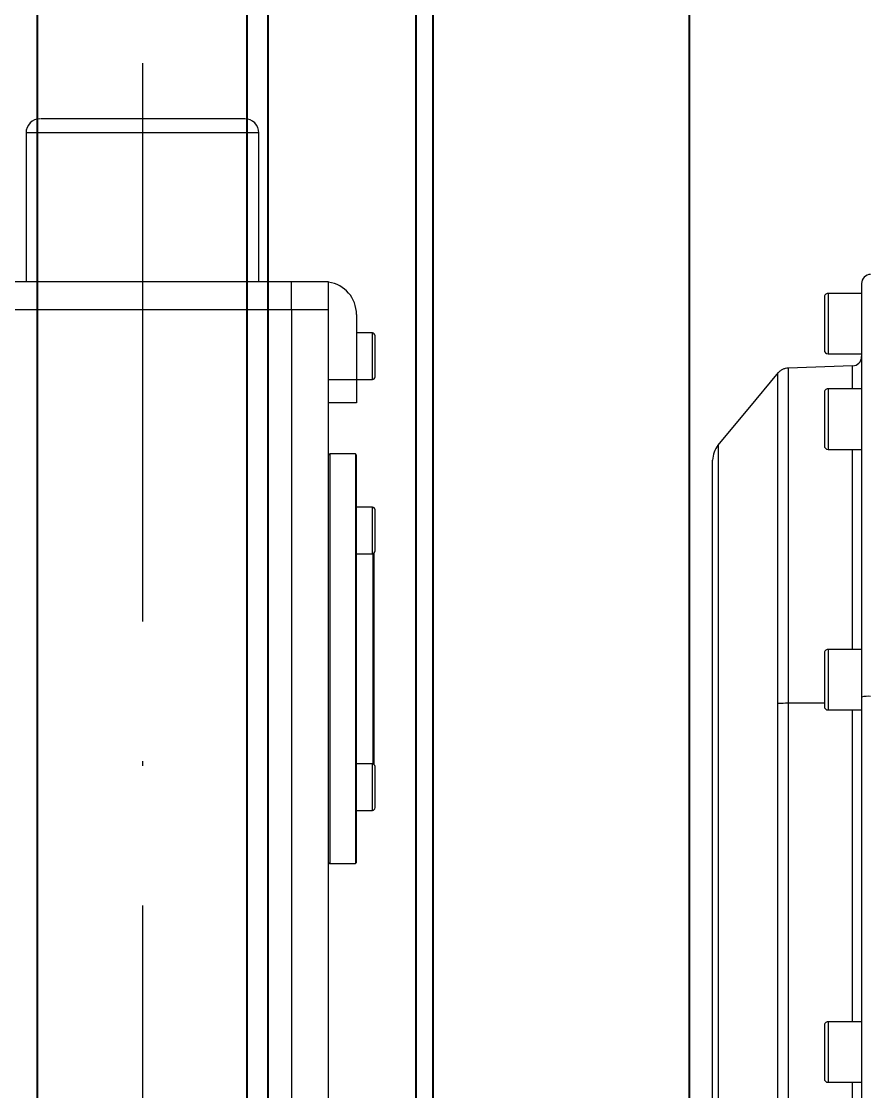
# Model space of a CAD drawing. Header units: centimetres. Extents: x 470464 to 524273, y 49611 to 59074.
# Drawn here: x 488040.35 to 488058.59, y 53047.26 to 53070.26 of the extents above; entities that cross this region are included whole.
import ezdxf

# ---------------------------------------------------------------- set-up
doc = ezdxf.new("R2010")
doc.units = ezdxf.units.CM
doc.header["$MEASUREMENT"] = 0
doc.linetypes.add('1244_Aselsan_MIUM_3000$0$ACAD_ISO10W100', pattern=[18, 12, -3, 0, -3])
doc.layers.add('S-COLS-CONC', color=4, linetype='Continuous', lineweight=40)
doc.layers.add('vinç', color=7, linetype='Continuous')

# ---------------------------------------------------------------- blocks, each defined once
blk = doc.blocks.new('ytrbnjytrbtrbrervrer')
at = {"color": 2, "linetype": 'Continuous', "lineweight": 25}
for p, q in [((429327.261, 71729.441), (429327.261, 71728.721)), ((429327.941, 71729.441), (429328.387, 71729.441)), ((429328.387, 71729.441), (429328.87, 71729.441)), ((429328.561, 71728.721), (429328.561, 71729.441)), ((429328.87, 71729.441), (429329.461, 71729.441)), ((429329.311, 71729.441), (429329.311, 71728.721)), ((429329.461, 71729.441), (429330.069, 71729.441)), ((429330.069, 71729.441), (429330.779, 71729.441)), ((429330.611, 71728.721), (429330.611, 71729.441)), ((429333.05, 71729.441), (429333.87, 71729.441)), ((429333.87, 71729.441), (429334.682, 71729.441)), ((429334.911, 71729.441), (429334.911, 71728.721)), ((429335.933, 71729.441), (429344.959, 71729.441)), ((429336.211, 71728.721), (429336.211, 71729.441)), ((429342.911, 71729.441), (429342.911, 71728.721)), ((429344.211, 71728.721), (429344.211, 71729.441)), ((429329.311, 71729.248), (429328.818, 71729.248)), ((429328.818, 71729.248), (429328.866, 71727.863)), ((429334.911, 71729.248), (429330.611, 71729.248)), ((429342.911, 71729.248), (429336.211, 71729.248)), ((429344.982, 71729.248), (429344.211, 71729.248)), ((429327.261, 71728.721), (429328.561, 71728.721)), ((429329.311, 71728.721), (429330.611, 71728.721)), ((429334.911, 71728.721), (429336.211, 71728.721)), ((429336.065, 71728.641), (429336.067, 71727.864)), ((429342.911, 71728.721), (429344.211, 71728.721)), ((429336.067, 71727.864), (429344.953, 71727.864)), ((429344.961, 71727.643), (429336.075, 71727.643)), ((429337.384, 71718.971), (429332.838, 71718.971)), ((429337.371, 71718.946), (429332.851, 71718.946)), ((429328.611, 71718.931), (429328.111, 71718.931)), ((429328.111, 71718.931), (429328.111, 71718.591)), ((429329.111, 71718.931), (429328.611, 71718.931)), ((429329.111, 71718.591), (429329.111, 71718.931)), ((429332.353, 71718.931), (429331.853, 71718.931)), ((429331.853, 71718.931), (429331.853, 71718.591)), ((429332.853, 71718.931), (429332.353, 71718.931)), ((429332.853, 71718.591), (429332.853, 71718.931)), ((429337.869, 71718.931), (429337.369, 71718.931)), ((429337.369, 71718.931), (429337.369, 71718.591)), ((429338.369, 71718.931), (429337.869, 71718.931)), ((429338.369, 71718.591), (429338.369, 71718.931)), ((429327.711, 71718.591), (429329.111, 71718.591)), ((429329.111, 71717.991), (429329.111, 71718.591)), ((429329.111, 71718.591), (429329.611, 71718.591)), ((429329.611, 71718.591), (429329.611, 71717.991)), ((429330.736, 71718.591), (429330.711, 71718.566)), ((429330.711, 71718.566), (429330.711, 71718.016)), ((429330.711, 71718.566), (429339.511, 71718.566)), ((429331.903, 71718.591), (429330.736, 71718.591)), ((429332.137, 71718.591), (429331.903, 71718.591)), ((429338.085, 71718.591), (429332.137, 71718.591)), ((429338.319, 71718.591), (429338.085, 71718.591)), ((429339.486, 71718.591), (429338.319, 71718.591)), ((429339.511, 71718.566), (429339.486, 71718.591)), ((429339.511, 71718.016), (429339.511, 71718.566)), ((429327.011, 71717.991), (429327.011, 71717.191)), ((429327.611, 71717.991), (429327.011, 71717.991)), ((429376.111, 71717.991), (429327.611, 71717.991)), ((429327.611, 71717.991), (429327.611, 71717.191)), ((429330.711, 71718.016), (429330.736, 71717.991)), ((429330.711, 71718.016), (429339.511, 71718.016)), ((429339.486, 71717.991), (429339.511, 71718.016)), ((429327.011, 71717.191), (429327.011, 71710.791)), ((429327.611, 71717.191), (429327.011, 71717.191)), ((429327.611, 71717.191), (429376.111, 71717.191)), ((429327.611, 71717.191), (429327.611, 71710.791)), ((429323.811, 71716.491), (429323.811, 71711.491)), ((429327.011, 71716.491), (429323.811, 71716.491)), ((429323.811, 71711.491), (429327.011, 71711.491))]:
    blk.add_line(p, q, dxfattribs=at)
at = {"color": 2, "linetype": 'Continuous', "lineweight": 25, "flags": 128}
blk.add_lwpolyline([(429328.963, 71727.652), (429329.747, 71727.001), (429330.531, 71726.349)], dxfattribs=at)
at = {"color": 2, "linetype": 'Continuous', "lineweight": 25}
for centre, radius, start, end in [((429327.051, 71729.641), 0.2, 182, 270), ((429336.575, 71729.587), 0.658, 175.9186, 192.8294), ((429328.618, 71729.241), 0.2, 2, 90), ((429327.341, 71728.721), 0.08, 180, 270), ((429328.481, 71728.721), 0.08, 270, 0), ((429329.391, 71728.721), 0.08, 180, 270), ((429330.531, 71728.721), 0.08, 270, 0), ((429334.991, 71728.721), 0.08, 180, 270), ((429336.131, 71728.721), 0.08, 270, 0), ((429342.991, 71728.721), 0.08, 180, 270), ((429344.131, 71728.721), 0.08, 270, 0), ((429338.838, 71727.854), 2.771, 179.7959, 184.3548), ((429328.171, 71718.931), 0.06, 90, 180), ((429329.051, 71718.931), 0.06, 0, 90), ((429331.913, 71718.931), 0.06, 90, 180), ((429332.793, 71718.931), 0.06, 0, 90), ((429337.429, 71718.931), 0.06, 90, 180), ((429338.309, 71718.931), 0.06, 0, 90), ((429327.711, 71717.891), 0.7, 90, 171.7868), ((429323.811, 71716.191), 0.3, 90, 180), ((429323.811, 71711.791), 0.3, 180, 270)]:
    blk.add_arc(centre, radius, start, end, dxfattribs=at)
for points, knots in [([(429327.051, 71729.441), (429327.057, 71729.441), (429327.07, 71729.441), (429327.163, 71729.441), (429327.273, 71729.441), (429327.328, 71729.441)], [0, 0, 0, 0, 0.334511, 0.667929, 1, 1, 1, 1]), ([(429327.328, 71729.441), (429327.409, 71729.441), (429327.571, 71729.441), (429327.818, 71729.441), (429327.941, 71729.441)], [0, 0, 0, 0, 0.499998, 1, 1, 1, 1]), ([(429330.779, 71729.441), (429331.014, 71729.441), (429331.486, 71729.441), (429332.248, 71729.441), (429332.783, 71729.441), (429333.05, 71729.441)], [0, 0, 0, 0, 0.333281, 0.66673, 1, 1, 1, 1]), ([(429334.682, 71729.441), (429334.889, 71729.441), (429335.303, 71729.441), (429335.723, 71729.441), (429335.933, 71729.441)], [0, 0, 0, 0, 0.499999, 1, 1, 1, 1]), ([(429327.341, 71728.641), (429327.349, 71728.641), (429327.36, 71728.641), (429327.431, 71728.641), (429327.505, 71728.641), (429327.596, 71728.641), (429327.729, 71728.641), (429327.839, 71728.641), (429327.911, 71728.641)], [0, 0, 0, 0, 0.239456, 0.368362, 0.5, 0.631638, 0.760543, 1, 1, 1, 1]), ([(429327.911, 71728.641), (429327.983, 71728.641), (429328.093, 71728.641), (429328.226, 71728.641), (429328.317, 71728.641), (429328.391, 71728.641), (429328.462, 71728.641), (429328.473, 71728.641), (429328.481, 71728.641)], [0, 0, 0, 0, 0.239457, 0.368362, 0.5, 0.631638, 0.760544, 1, 1, 1, 1]), ([(429329.391, 71728.641), (429329.399, 71728.641), (429329.41, 71728.641), (429329.481, 71728.641), (429329.555, 71728.641), (429329.646, 71728.641), (429329.779, 71728.641), (429329.889, 71728.641), (429329.961, 71728.641)], [0, 0, 0, 0, 0.239456, 0.368362, 0.5, 0.631638, 0.760544, 1, 1, 1, 1]), ([(429329.961, 71728.641), (429330.033, 71728.641), (429330.143, 71728.641), (429330.276, 71728.641), (429330.367, 71728.641), (429330.441, 71728.641), (429330.512, 71728.641), (429330.523, 71728.641), (429330.531, 71728.641)], [0, 0, 0, 0, 0.239456, 0.368362, 0.5, 0.631638, 0.760544, 1, 1, 1, 1]), ([(429334.991, 71728.641), (429334.999, 71728.641), (429335.01, 71728.641), (429335.081, 71728.641), (429335.155, 71728.641), (429335.246, 71728.641), (429335.379, 71728.641), (429335.489, 71728.641), (429335.561, 71728.641)], [0, 0, 0, 0, 0.239456, 0.368362, 0.5, 0.631638, 0.760544, 1, 1, 1, 1]), ([(429335.561, 71728.641), (429335.633, 71728.641), (429335.743, 71728.641), (429335.876, 71728.641), (429335.967, 71728.641), (429336.041, 71728.641), (429336.112, 71728.641), (429336.123, 71728.641), (429336.131, 71728.641)], [0, 0, 0, 0, 0.239456, 0.368362, 0.5, 0.631638, 0.760544, 1, 1, 1, 1]), ([(429342.991, 71728.641), (429342.999, 71728.641), (429343.01, 71728.641), (429343.081, 71728.641), (429343.155, 71728.641), (429343.246, 71728.641), (429343.379, 71728.641), (429343.489, 71728.641), (429343.561, 71728.641)], [0, 0, 0, 0, 0.239456, 0.368362, 0.5, 0.631638, 0.760544, 1, 1, 1, 1]), ([(429343.561, 71728.641), (429343.633, 71728.641), (429343.743, 71728.641), (429343.876, 71728.641), (429343.967, 71728.641), (429344.041, 71728.641), (429344.112, 71728.641), (429344.123, 71728.641), (429344.131, 71728.641)], [0, 0, 0, 0, 0.239456, 0.368362, 0.5, 0.631638, 0.760544, 1, 1, 1, 1]), ([(429328.866, 71727.864), (429328.866, 71727.864), (429328.866, 71727.864), (429328.874, 71727.864), (429328.909, 71727.864), (429328.974, 71727.864), (429329.074, 71727.864), (429329.215, 71727.864), (429329.427, 71727.864), (429329.63, 71727.864), (429329.786, 71727.864), (429329.83, 71727.864), (429329.875, 71727.864), (429329.92, 71727.864), (429329.967, 71727.864), (429330.014, 71727.864), (429330.054, 71727.864), (429330.103, 71727.865), (429330.178, 71727.865), (429330.285, 71727.865), (429330.416, 71727.865), (429330.563, 71727.865), (429330.741, 71727.865), (429330.986, 71727.865), (429331.277, 71727.865), (429331.573, 71727.865), (429331.802, 71727.865), (429331.978, 71727.865), (429332.15, 71727.865), (429332.309, 71727.865), (429332.463, 71727.865), (429332.599, 71727.865), (429332.748, 71727.865), (429332.911, 71727.865), (429333.088, 71727.865), (429333.394, 71727.864), (429333.814, 71727.864), (429334.327, 71727.864), (429334.781, 71727.864), (429335.171, 71727.864), (429335.494, 71727.864), (429335.748, 71727.864), (429335.931, 71727.864), (429336.03, 71727.864), (429336.067, 71727.864)], [0, 0, 0, 0, 0.0003245, 0.0352571, 0.0728758, 0.1131808, 0.1561715, 0.2018483, 0.2502102, 0.3203898, 0.3282712, 0.3361516, 0.3440326, 0.3519138, 0.3597944, 0.3676757, 0.3755565, 0.3793472, 0.3913477, 0.4109246, 0.4281856, 0.4488138, 0.4728097, 0.5001722, 0.5437446, 0.5791497, 0.6025768, 0.6202393, 0.6363542, 0.6573268, 0.6699691, 0.6837502, 0.69867, 0.7147281, 0.7319253, 0.7502613, 0.8030015, 0.8495938, 0.8900376, 0.9243318, 0.9524755, 0.9744687, 0.9903102, 1, 1, 1, 1]), ([(429328.866, 71727.864), (429328.868, 71727.843), (429328.872, 71727.801), (429328.895, 71727.741), (429328.928, 71727.686), (429328.959, 71727.658), (429328.974, 71727.643)], [0, 0, 0, 0, 0.247208, 0.500001, 0.752793, 1, 1, 1, 1]), ([(429336.075, 71727.643), (429335.758, 71727.643), (429335.126, 71727.643), (429334.201, 71727.644), (429333.314, 71727.644), (429332.478, 71727.645), (429331.706, 71727.645), (429331.012, 71727.644), (429330.404, 71727.644), (429329.893, 71727.644), (429329.489, 71727.644), (429329.191, 71727.644), (429329.024, 71727.643), (429328.954, 71727.643), (429328.974, 71727.643), (429328.974, 71727.643)], [0, 0, 0, 0, 0.0834, 0.166227, 0.249749, 0.333074, 0.416094, 0.499811, 0.582914, 0.666095, 0.749775, 0.83277, 0.916222, 0.999675, 1, 1, 1, 1]), ([(429330.522, 71726.357), (429330.531, 71726.357), (429330.55, 71726.357), (429330.702, 71726.357), (429330.943, 71726.357), (429331.277, 71726.357), (429331.696, 71726.357), (429332.195, 71726.357), (429332.765, 71726.357), (429333.397, 71726.357), (429334.081, 71726.357), (429334.807, 71726.357), (429335.562, 71726.357), (429339.035, 71726.357), (429342.252, 71726.357), (429345.212, 71726.357)], [0, 0, 0, 0, 0.042418, 0.085195, 0.127639, 0.170196, 0.212909, 0.255319, 0.298038, 0.340588, 0.383039, 0.425839, 0.468394, 0.510755, 1, 1, 1, 1]), ([(429330.522, 71726.357), (429330.57, 71726.324), (429330.667, 71726.257), (429330.783, 71726.247), (429330.842, 71726.241)], [0, 0, 0, 0, 0.499999, 1, 1, 1, 1]), ([(429345.236, 71726.241), (429342.276, 71726.241), (429339.07, 71726.241), (429335.62, 71726.241), (429334.903, 71726.241), (429334.215, 71726.241), (429333.566, 71726.241), (429332.967, 71726.241), (429332.427, 71726.241), (429331.954, 71726.241), (429331.557, 71726.241), (429331.241, 71726.241), (429331.013, 71726.241), (429330.868, 71726.241), (429330.851, 71726.241), (429330.842, 71726.241)], [0, 0, 0, 0, 0.502436, 0.544072, 0.585593, 0.627163, 0.668442, 0.709938, 0.751476, 0.792763, 0.834253, 0.875745, 0.917123, 0.958618, 1, 1, 1, 1]), ([(429328.611, 71718.991), (429328.556, 71718.991), (429328.47, 71718.991), (429328.368, 71718.991), (429328.298, 71718.991), (429328.241, 71718.991), (429328.186, 71718.991), (429328.177, 71718.991), (429328.171, 71718.991)], [0, 0, 0, 0, 0.239452, 0.368355, 0.499999, 0.631637, 0.760543, 1, 1, 1, 1]), ([(429329.051, 71718.991), (429329.045, 71718.991), (429329.036, 71718.991), (429328.981, 71718.991), (429328.924, 71718.991), (429328.854, 71718.991), (429328.751, 71718.991), (429328.666, 71718.991), (429328.611, 71718.991)], [0, 0, 0, 0, 0.239455, 0.36836, 0.499997, 0.631639, 0.760541, 1, 1, 1, 1]), ([(429332.353, 71718.991), (429332.298, 71718.991), (429332.213, 71718.991), (429332.11, 71718.991), (429332.04, 71718.991), (429331.983, 71718.991), (429331.928, 71718.991), (429331.919, 71718.991), (429331.913, 71718.991)], [0, 0, 0, 0, 0.239453, 0.368364, 0.499998, 0.63164, 0.760543, 1, 1, 1, 1]), ([(429332.793, 71718.991), (429332.787, 71718.991), (429332.778, 71718.991), (429332.723, 71718.991), (429332.667, 71718.991), (429332.596, 71718.991), (429332.494, 71718.991), (429332.409, 71718.991), (429332.353, 71718.991)], [0, 0, 0, 0, 0.2394553, 0.3683576, 0.4999979, 0.6316382, 0.7605404, 1, 1, 1, 1]), ([(429337.869, 71718.991), (429337.813, 71718.991), (429337.728, 71718.991), (429337.626, 71718.991), (429337.555, 71718.991), (429337.498, 71718.991), (429337.444, 71718.991), (429337.435, 71718.991), (429337.429, 71718.991)], [0, 0, 0, 0, 0.239453, 0.368356, 0.499998, 0.631639, 0.760543, 1, 1, 1, 1]), ([(429338.309, 71718.991), (429338.303, 71718.991), (429338.294, 71718.991), (429338.239, 71718.991), (429338.182, 71718.991), (429338.112, 71718.991), (429338.009, 71718.991), (429337.924, 71718.991), (429337.869, 71718.991)], [0, 0, 0, 0, 0.2394553, 0.3683576, 0.4999979, 0.6316382, 0.7605404, 1, 1, 1, 1]), ([(429323.511, 71716.183), (429323.511, 71716.185), (429323.511, 71716.197), (429323.511, 71716.129), (429323.511, 71715.975), (429323.511, 71715.77), (429323.511, 71715.573), (429323.511, 71715.36), (429323.511, 71715.07), (429323.511, 71714.692), (429323.511, 71714.291), (429323.511, 71713.864), (429323.511, 71713.426), (429323.511, 71713.002), (429323.511, 71712.682), (429323.511, 71712.456), (429323.511, 71712.259), (429323.511, 71712.055), (429323.511, 71711.954), (429323.511, 71711.905)], [0, 0, 0, 0, 0.019357, 0.091014, 0.164192, 0.23737, 0.27324, 0.309119, 0.377917, 0.442825, 0.507735, 0.576532, 0.648189, 0.721367, 0.794545, 0.830415, 0.866294, 0.935091, 1, 1, 1, 1]), ([(429323.511, 71711.905), (429323.511, 71711.867), (429323.511, 71711.8), (429323.511, 71711.8), (429323.511, 71711.8)], [0, 0, 0, 0, 0.5676398, 1, 1, 1, 1])]:
    blk.add_open_spline(points, degree=3, knots=knots, dxfattribs=at)
blk = doc.blocks.new('tfdyktstrkydsrtdykulkdtkyg')
at = {"color": 2, "linetype": '1244_Aselsan_MIUM_3000$0$ACAD_ISO10W100'}
blk.add_line((413349.485, 75894.588), (414524.685, 75894.588), dxfattribs=at)
at = {"layer": 'S-COLS-CONC', "color": 2}
for p, q in [((414524.685, 75896.838), (413349.485, 75896.838)), ((414524.685, 75892.338), (413349.485, 75892.338)), ((414524.685, 75891.888), (413349.485, 75891.888)), ((414524.685, 75888.704), (413349.485, 75888.704)), ((414524.685, 75888.338), (413349.485, 75888.338))]:
    blk.add_line(p, q, dxfattribs=at)
blk = doc.blocks.new('dsrtertytresutrjdfurtdh')
at = {"layer": 'S-COLS-CONC', "color": 2}
blk.add_lwpolyline([(413334.385, 75806.838), (414539.785, 75806.838), (414539.785, 75771.838), (413334.385, 75771.838)], close=True, dxfattribs=at)
at = {"layer": 'vinç', "color": 2}
blk.add_blockref('tfdyktstrkydsrtdykulkdtkyg', (0, -111), dxfattribs=at)
blk = doc.blocks.new('ppppppppprwwwwwww')
at = {"layer": 'vinç', "color": 2, "xscale": -1, "rotation": 180}
blk.add_blockref('dsrtertytresutrjdfurtdh', (0, 151477.176), dxfattribs=at)
blk = doc.blocks.new('teyrujehkutk5rjykturjset')
at = {"layer": 'vinç', "color": 2}
for name, p in [('ytrbnjytrbtrbrervrer', (-15647.027, 3979.597)), ('ppppppppprwwwwwww', (0, 0))]:
    blk.add_blockref(name, p, dxfattribs=at)
blk = doc.blocks.new('rtrtjhrkıtyurjtyrkurjt')
at = {"layer": 'vinç', "color": 2}
blk.add_blockref('teyrujehkutk5rjykturjset', (3449.374, -3989.374), dxfattribs=at)

msp = doc.modelspace()

# ---------------------------------------------------------------- block references
at = {"layer": 'vinç', "color": 2, "rotation": 270}
msp.add_blockref('rtrtjhrkıtyurjtyrkurjt', (416338.736, 470194.022), dxfattribs=at)

doc.saveas('drawing.dxf')
